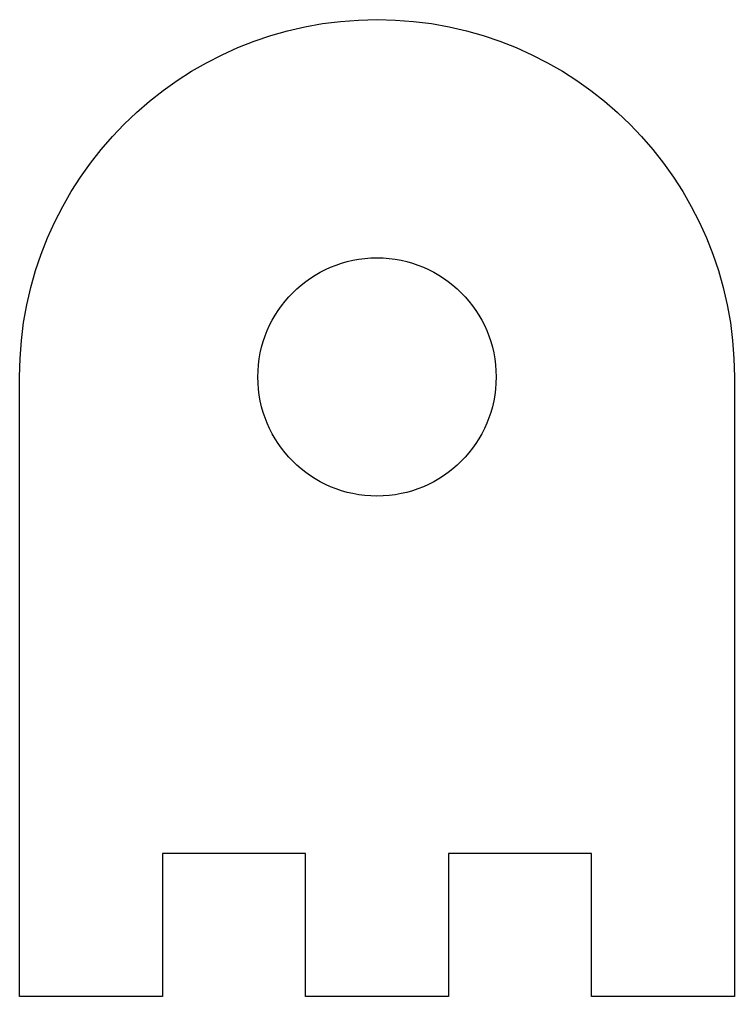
# Model space of a CAD drawing. Header units: millimetres. Extents: x 0 to 15, y 0 to 20.5.
import ezdxf

# ---------------------------------------------------------------- set-up
doc = ezdxf.new("R2010")
doc.units = ezdxf.units.MM

msp = doc.modelspace()

# ---------------------------------------------------------------- linework, layer by layer
msp.add_lwpolyline([(0, 0), (0, 13, -1), (15, 13), (15, 0), (12, 0), (12, 3), (9, 3), (9, 0), (6, 0), (6, 3), (3, 3), (3, 0)], format="xyb", close=True)
msp.add_circle((7.5, 13), 2.5)

doc.saveas('drawing.dxf')
